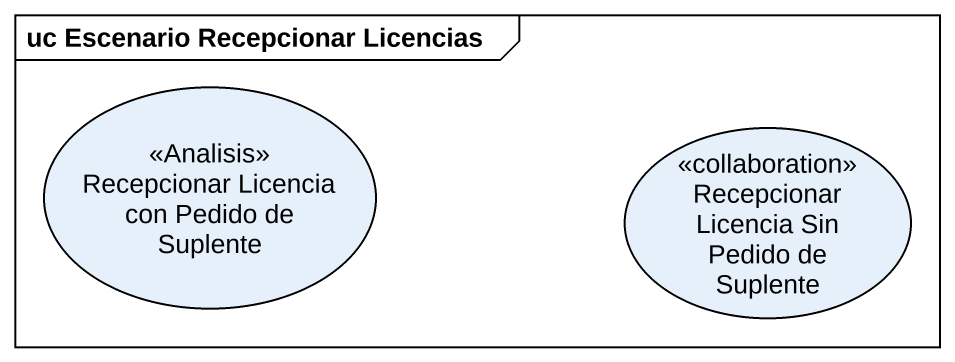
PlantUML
@startuml
mainframe uc Escenario Recepcionar Licencias
usecase "Recepcionar Licencia con Pedido de Suplente" as Recepcionar_Licencia_con <<Analisis>>
usecase "Recepcionar Licencia Sin Pedido de Suplente" as Recepcionar_Licencia_Sin <<collaboration>>
@enduml
